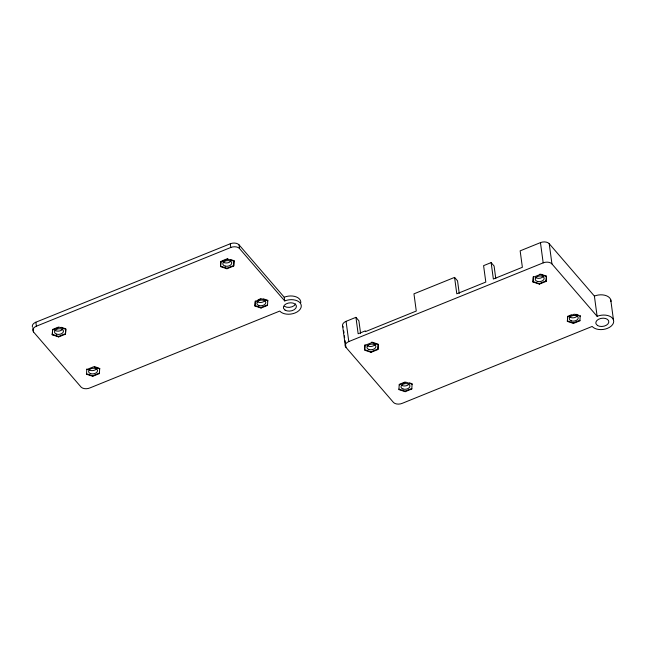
<?xml version="1.0" encoding="UTF-8"?>
<svg xmlns="http://www.w3.org/2000/svg" width="646" height="646" viewBox="0 0 646 646"><rect width="100%" height="100%" fill="white"/><g stroke="black" fill="none" stroke-linecap="round" stroke-linejoin="round"><path stroke-width="0.97" d="M52.261 334.822L52.657 329.961L59.456 327.207L65.868 329.315L65.472 334.184L58.673 336.937L52.261 334.822L52.592 329.46L58.544 327.046M65.472 334.184L65.795 328.814L61.225 327.304M86.499 374.244L86.814 368.995L86.887 369.504L93.517 366.815L99.767 368.874L99.694 368.365L99.379 373.614L92.749 376.303L86.499 374.244L86.435 373.735L92.677 375.794L99.314 373.105L99.379 373.614M220.609 265.191L220.924 261.331L220.601 266.661L226.956 268.752L233.699 266.023L234.022 260.693L233.699 266.023M263.455 298.888L267.791 300.309L267.484 305.421L261.041 308.037L254.976 306.034L255.275 300.923M254.976 306.034L255.348 301.432L261.791 298.823L267.856 300.818M364.691 348.719L365.006 344.835L364.675 350.205L371.087 352.312L377.886 349.559L378.281 344.698L371.87 342.582L365.071 345.335M377.886 349.559L378.209 344.189L371.805 342.081L371.87 342.582M405.034 382.02L399.228 384.37L398.913 389.619L405.163 391.678L411.793 388.989L412.108 383.74L409.435 382.86M533.015 282.036L533.338 276.706L533.015 282.036L539.37 284.127L546.112 281.398L546.435 276.068L546.112 281.398M567.382 321.409L567.689 316.298L567.382 321.409L573.454 323.412L579.898 320.804L580.205 315.684L580.269 316.193L574.197 314.198L567.761 316.806M32.437 327.029A6.549 4.102 -7.7 0 1 35.845 322.217L230.275 243.768A6.549 4.102 -7.7 0 1 239.036 244.85L284.216 297.225A11.466 7.187 -7.7 0 1 300.786 302.683M33.544 331.979A6.549 4.102 -7.7 0 1 36.386 326.198L230.775 247.483A6.549 4.102 -7.7 0 1 239.537 248.565L284.716 300.939A11.466 7.187 -7.7 0 1 300.059 302.845A11.466 7.187 -7.7 0 1 295.085 312.963A11.466 7.187 -7.7 0 1 279.75 311.065L90.101 387.85A6.549 4.102 -7.7 0 1 81.154 387.164L33.544 331.979L33.003 327.998M221.764 260.992L227.667 258.602L227.739 259.111L234.094 261.202M220.997 261.84L227.739 259.111M52.197 334.321L58.6 336.429L65.407 333.675M220.536 266.16L226.891 268.251L233.634 265.514M258.037 299.801L260.798 298.686M254.904 305.526L260.976 307.528L267.42 304.92L267.484 305.421M343.22 327.118A6.549 4.102 -7.7 0 1 346.062 321.337L355.93 317.339L358.885 320.771L360.589 333.336M459.233 293.389L457.538 280.832L454.574 277.4L413.957 293.841L416.282 311.033L365.434 331.632L365.329 330.873L358.15 333.772L355.93 317.339M495.789 278.604L494.093 266.023L491.138 262.599L483.588 265.651L485.808 282.068L456.795 293.817L454.574 277.4M610.963 301.537A11.466 7.187 -7.7 0 0 594.393 296.078L549.213 243.704A6.549 4.102 -7.7 0 0 540.452 242.621L520.151 250.85L522.372 267.291L493.358 279.04L491.138 262.599M345.957 347.354A6.549 4.102 -7.7 0 1 348.792 341.572L543.189 262.857A6.549 4.102 -7.7 0 1 551.95 263.939L597.13 316.322A11.466 7.187 -7.7 0 1 612.473 318.22A11.466 7.187 -7.7 0 1 607.498 328.338A11.466 7.187 -7.7 0 1 592.156 326.44L402.506 403.225A6.549 4.102 -7.7 0 1 393.567 402.547L345.957 347.354L345.691 345.432M533.402 277.215L540.153 274.485L546.508 276.577M364.61 349.696L371.014 351.804L377.813 349.05M532.942 281.535L539.297 283.626L546.048 280.897M568.609 315.926L571.371 314.804M399.301 384.879L405.93 382.19L412.18 384.249M567.317 320.909L573.382 322.903L579.825 320.295L579.898 320.804M398.848 389.11L405.09 391.169L411.72 388.488L411.793 388.989M540.993 274.275L545.531 275.769M575.869 314.263L578.469 315.119M230.396 259.498L233.117 260.395M94.34 366.605L98.806 368.075M610.728 299.679L613.466 319.915M594.393 296.078L597.13 316.322M573.382 322.903L573.454 323.412M549.213 243.704L551.95 263.939M540.452 242.621L543.189 262.857M540.08 273.977L540.153 274.485M539.297 283.626L539.37 284.127M405.09 391.169L405.163 391.678M371.014 351.804L371.087 352.312M346.062 321.337L348.792 341.572M343.737 330.97L344.003 332.9M344.391 335.791L344.649 337.721M345.045 340.612L345.303 342.533M342.646 326.149L345.384 346.385M284.216 297.225L284.716 300.939M260.976 307.528L261.041 308.037M239.036 244.85L239.537 248.565M230.275 243.768L230.775 247.483M226.891 268.251L226.956 268.752M92.677 375.794L92.749 376.303M58.6 336.429L58.673 336.937M35.845 322.217L36.386 326.198M375.229 344.181A4.506 2.818 -7.7 0 1 371.321 346.45A4.506 2.818 -7.7 0 1 366.976 345.271M543.221 276.496A4.506 2.818 -7.7 0 1 535.469 277.352M408.789 384.386A4.506 2.818 -7.7 0 1 401.699 385.323M577.064 316.249A4.506 2.818 -7.7 0 1 569.32 316.629M96.876 368.301A4.506 2.818 -7.7 0 1 92.967 370.578A4.506 2.818 -7.7 0 1 88.631 369.391M230.808 261.121A4.506 2.818 -7.7 0 1 223.064 261.977M295.593 304A6.549 4.102 -7.7 0 1 284.563 306.39M62.815 328.806A4.506 2.818 -7.7 0 1 58.907 331.075A4.506 2.818 -7.7 0 1 54.563 329.896M265.159 300.164A4.506 2.818 -7.7 0 1 261.25 302.433A4.506 2.818 -7.7 0 1 256.906 301.254M597.477 325.487L595.943 323.711A6.549 4.102 -7.7 0 1 603.211 318.171A6.549 4.102 -7.7 0 1 608.072 323.791A6.549 4.102 -7.7 0 1 597.477 325.487M285.064 310.112L283.529 308.336A6.549 4.102 -7.7 0 1 290.805 302.788A6.549 4.102 -7.7 0 1 295.658 308.417A6.549 4.102 -7.7 0 1 285.064 310.112M368.971 349.518A4.506 2.818 -7.7 0 0 375.883 346.724A4.506 2.818 -7.7 0 0 369.375 344.576A4.506 2.818 -7.7 0 0 368.971 349.518M537.633 281.486A4.506 2.818 -7.7 0 0 544.166 278.305A4.506 2.818 -7.7 0 0 537.278 276.609A4.506 2.818 -7.7 0 0 537.633 281.486M403.039 389.021A4.506 2.818 -7.7 0 0 409.944 386.219A4.506 2.818 -7.7 0 0 403.435 384.079A4.506 2.818 -7.7 0 0 403.039 389.021M571.314 320.876A4.506 2.818 -7.7 0 0 578.227 318.082A4.506 2.818 -7.7 0 0 571.718 315.942A4.506 2.818 -7.7 0 0 571.314 320.876M90.626 373.646A4.506 2.818 -7.7 0 0 97.538 370.844A4.506 2.818 -7.7 0 0 91.021 368.704A4.506 2.818 -7.7 0 0 90.626 373.646M225.22 266.112A4.506 2.818 -7.7 0 0 231.752 262.93A4.506 2.818 -7.7 0 0 224.865 261.234A4.506 2.818 -7.7 0 0 225.22 266.112M56.557 334.144A4.506 2.818 -7.7 0 0 63.469 331.35A4.506 2.818 -7.7 0 0 56.961 329.202A4.506 2.818 -7.7 0 0 56.557 334.144M258.909 305.501A4.506 2.818 -7.7 0 0 265.813 302.708A4.506 2.818 -7.7 0 0 259.304 300.56A4.506 2.818 -7.7 0 0 258.909 305.501"/></g></svg>
